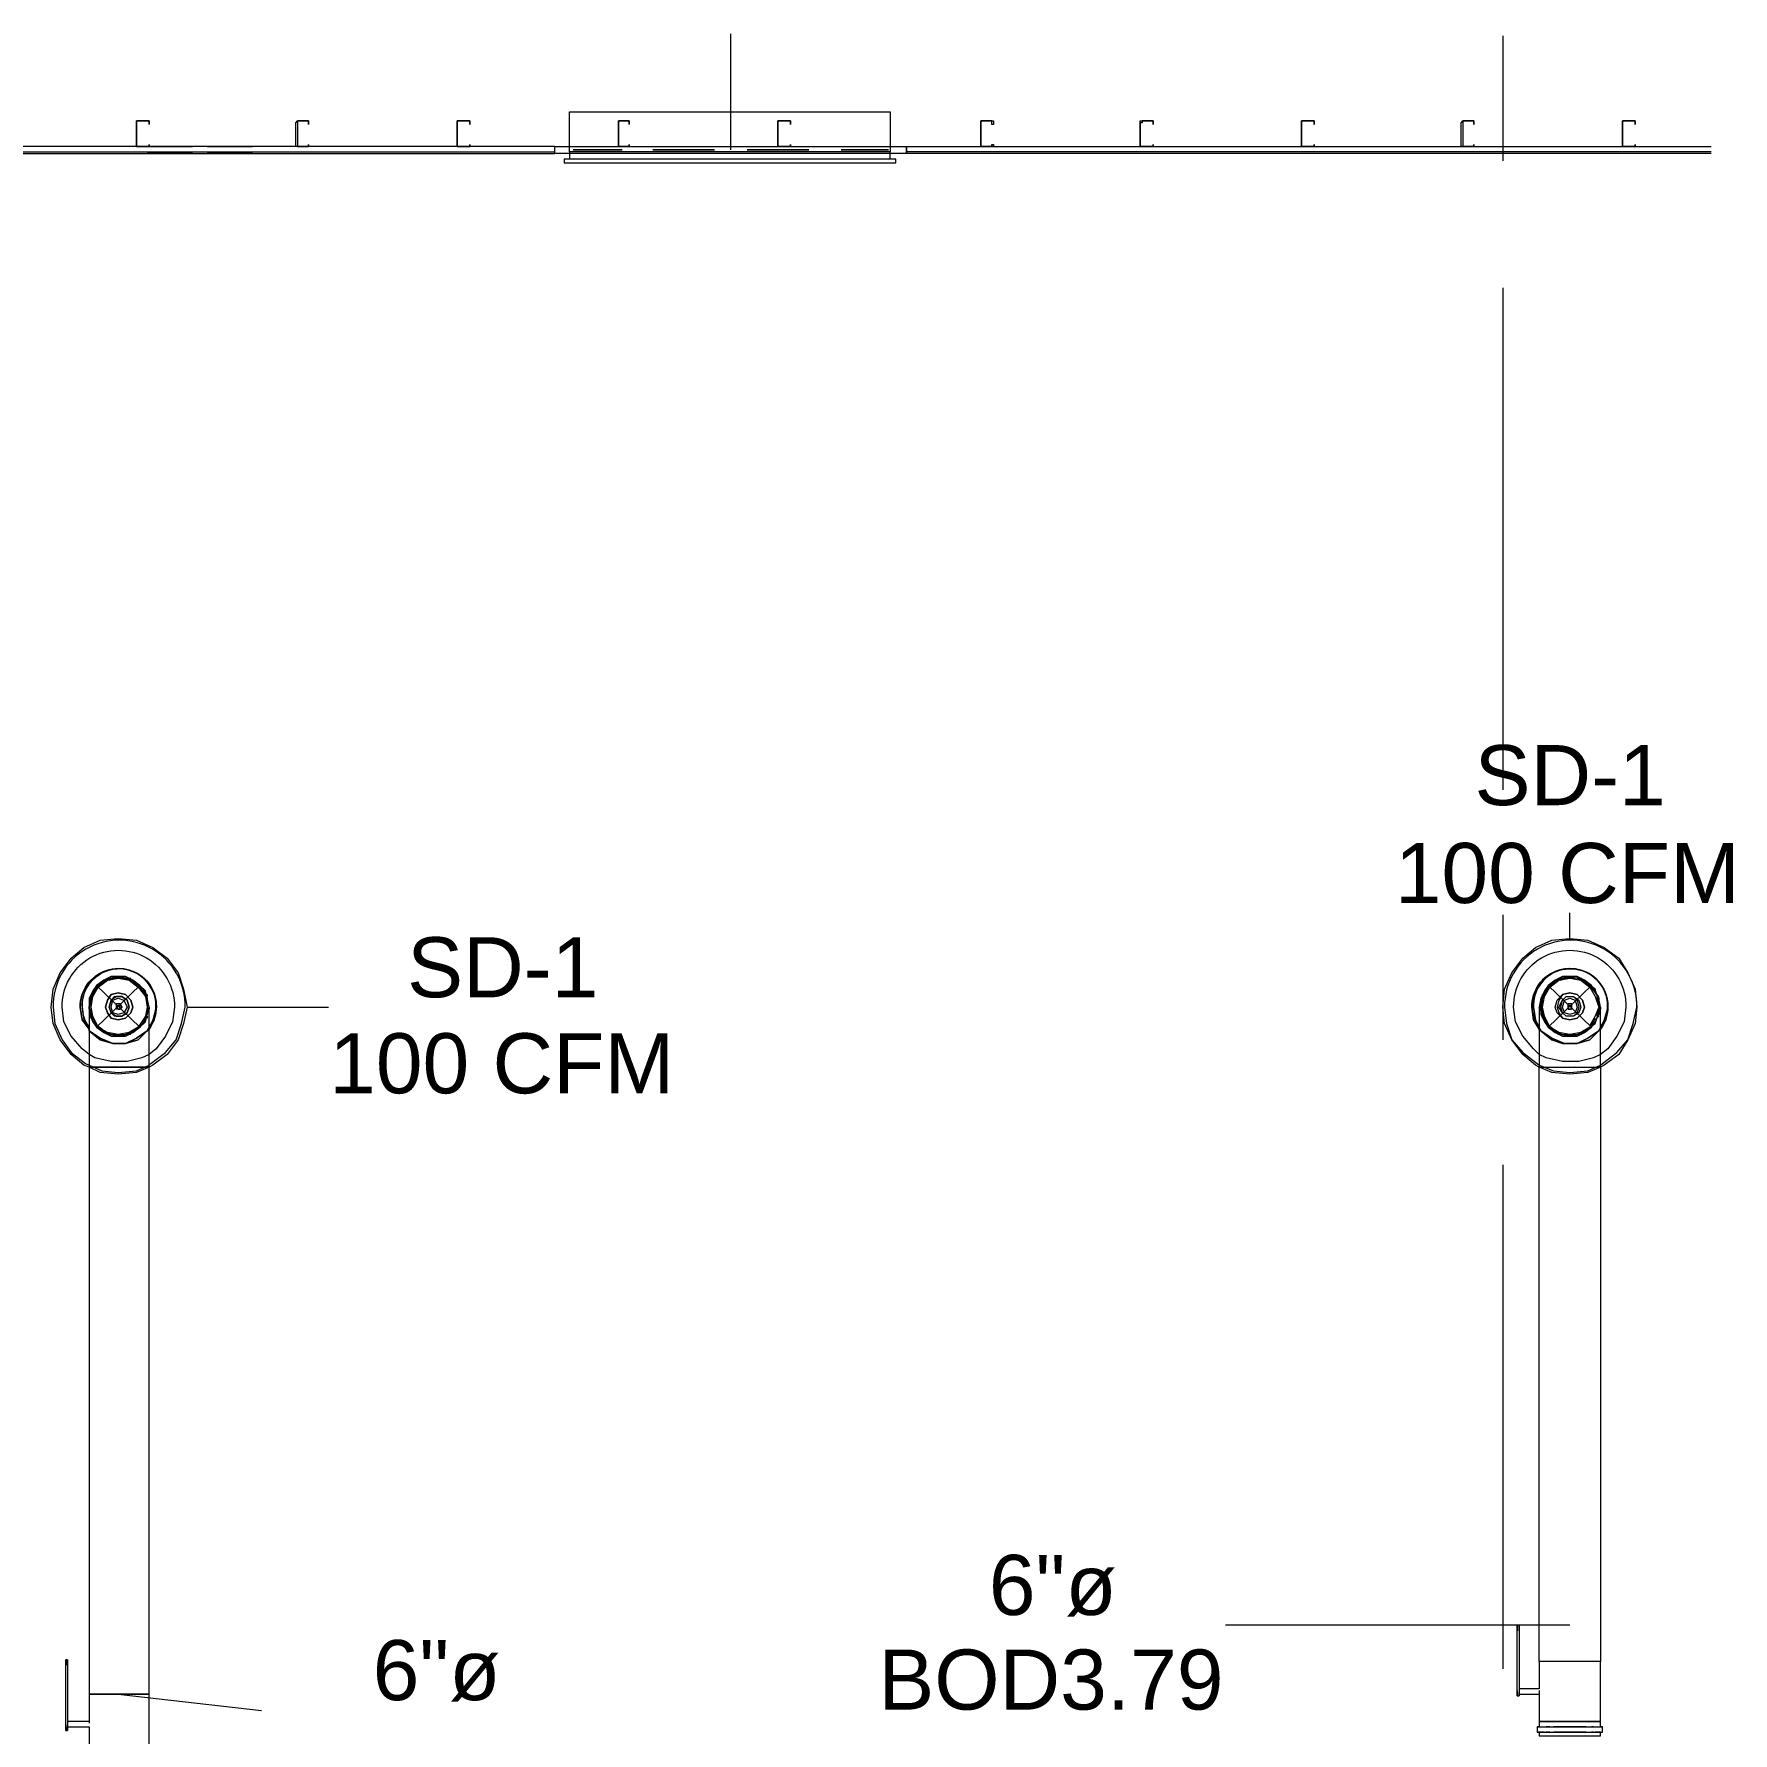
# Model space of a CAD drawing. Header units: metres. Extents: x -2 to 237, y -8 to 52.
# Drawn here: x 52.136 to 56.431, y 17.7 to 21.995 of the extents above; entities that cross this region are included whole.
import ezdxf

# ---------------------------------------------------------------- set-up
doc = ezdxf.new("R2010")
doc.units = ezdxf.units.M
doc.layers.add('HVAC - Ductos', color=5, linetype='Continuous', lineweight=0)
doc.layers.add('PDF4_Text', color=7, linetype='Continuous', lineweight=0)
doc.layers.add('PDF4_Geometry', color=7, linetype='Continuous', lineweight=0, true_color=0xaaaaaa)
doc.styles.add('PDF Helvetica', font='')
doc.styles.get('PDF Helvetica').set_extended_font_data('Helvetica')

msp = doc.modelspace()

# ---------------------------------------------------------------- linework, layer by layer
at = {"layer": 'HVAC - Ductos', "lineweight": 0}
for points in [[(53.8976, 21.7021), (53.8976, 21.9953)], [(54.3145, 21.6792), (54.3008, 21.6792), (54.3008, 21.6975), (53.4898, 21.6975), (53.4898, 21.7983), (54.3008, 21.7983), (54.3008, 21.6975), (53.4898, 21.6975), (53.4898, 21.6792), (53.4761, 21.6792), (53.4761, 21.67), (54.3145, 21.67), (54.3145, 21.6792), (53.4761, 21.6792)], [(53.499, 21.67), (54.2916, 21.67)], [(56.0189, 19.7091), (56.0189, 19.7733)], [(52.4269, 19.535), (52.4223, 19.5579), (52.4177, 19.5762), (52.404, 19.59), (52.3856, 19.6037), (52.3673, 19.6128), (52.349, 19.6128), (52.3307, 19.6128), (52.3124, 19.6037), (52.294, 19.59), (52.2848, 19.5762), (52.2757, 19.5579), (52.2757, 19.535), (52.2757, 19.5304), (52.2757, 19.535), (52.2757, 19.5304), (52.2757, 19.5121), (52.2757, 19.4846), (52.2757, 19.448), (52.2757, 19.4022), (52.2757, 19.3838), (52.262, 19.3884), (52.2299, 19.4159), (52.2024, 19.4526), (52.1841, 19.4938), (52.1795, 19.535), (52.1841, 19.5808), (52.2024, 19.622), (52.2299, 19.6587), (52.262, 19.6862), (52.3032, 19.7045), (52.349, 19.7091), (52.3948, 19.7045), (52.4361, 19.6862), (52.4727, 19.6587), (52.5002, 19.622), (52.5139, 19.5808), (52.5231, 19.535), (52.5139, 19.4938), (52.5002, 19.4526), (52.4727, 19.4159), (52.4361, 19.3884), (52.4269, 19.3838), (52.4269, 19.4296), (52.4269, 19.4662), (52.4269, 19.5029), (52.4269, 19.5258), (52.4269, 19.535), (52.4269, 19.5304), (52.4269, 19.535), (52.4223, 19.5579), (52.4177, 19.5762), (52.404, 19.59), (52.3856, 19.6037), (52.3673, 19.6128), (52.349, 19.6128), (52.3307, 19.6128), (52.3124, 19.6037), (52.294, 19.59), (52.2848, 19.5762), (52.2757, 19.5579), (52.2757, 19.535)], [(56.0968, 19.535), (56.0922, 19.5579), (56.083, 19.5762), (56.0739, 19.59), (56.0556, 19.6037), (56.0372, 19.6128), (56.0189, 19.6128), (56.0006, 19.6128), (55.9822, 19.6037), (55.9639, 19.59), (55.9548, 19.5762), (55.9456, 19.5579), (55.941, 19.535), (55.9456, 19.5304), (55.941, 19.535), (55.941, 19.5304), (55.941, 19.5121), (55.941, 19.4846), (55.941, 19.448), (55.941, 19.4022), (55.941, 19.3838), (55.9318, 19.3884), (55.8998, 19.4159), (55.8723, 19.4526), (55.8539, 19.4938), (55.8493, 19.535), (55.8539, 19.5808), (55.8723, 19.622), (55.8998, 19.6587), (55.9318, 19.6862), (55.9731, 19.7045), (56.0189, 19.7091), (56.0647, 19.7045), (56.106, 19.6862), (56.1426, 19.6587), (56.1655, 19.622), (56.1838, 19.5808), (56.1884, 19.535), (56.1838, 19.4938), (56.1655, 19.4526), (56.1426, 19.4159), (56.106, 19.3884), (56.0968, 19.3838), (56.0968, 19.4296), (56.0968, 19.4662), (56.0968, 19.5029), (56.0968, 19.5258), (56.0968, 19.535), (56.0968, 19.5304), (56.0968, 19.535), (56.0922, 19.5579), (56.083, 19.5762), (56.0739, 19.59), (56.0556, 19.6037), (56.0372, 19.6128), (56.0189, 19.6128), (56.0006, 19.6128), (55.9822, 19.6037), (55.9639, 19.59), (55.9548, 19.5762), (55.9456, 19.5579), (55.941, 19.535)], [(52.3811, 19.6037), (52.404, 19.59), (52.4132, 19.5717), (52.4223, 19.5579), (52.4223, 19.535), (52.4223, 19.5166), (52.4132, 19.4984), (52.404, 19.4846), (52.3856, 19.4754), (52.3673, 19.4662), (52.349, 19.4617), (52.3307, 19.4662), (52.3124, 19.4754), (52.2986, 19.4846), (52.2848, 19.4984), (52.2803, 19.5166), (52.2757, 19.535), (52.2803, 19.5579), (52.2848, 19.5717), (52.2986, 19.59)], [(52.404, 19.59), (52.3856, 19.5991), (52.3673, 19.6083), (52.349, 19.6128), (52.3307, 19.6083), (52.3124, 19.5991), (52.2986, 19.59), (52.317, 19.6037)], [(52.317, 19.6037), (52.3215, 19.6083), (52.3261, 19.6083)], [(52.3261, 19.6037), (52.349, 19.6128), (52.3765, 19.6037)], [(52.3765, 19.6083), (52.3811, 19.6083)], [(55.9685, 19.59), (55.9548, 19.5717), (55.9502, 19.5579), (55.9456, 19.535), (55.9502, 19.5166), (55.9548, 19.4984), (55.9685, 19.4846), (55.9822, 19.4754), (56.0006, 19.4662), (56.0189, 19.4617), (56.0372, 19.4662), (56.0556, 19.4754), (56.0693, 19.4846), (56.0464, 19.4708), (56.0189, 19.4662), (55.9914, 19.4708), (55.9685, 19.4846), (55.9548, 19.5121), (55.9502, 19.535), (55.9548, 19.5625), (55.9685, 19.5854), (55.9914, 19.6037), (56.0189, 19.6083), (56.0464, 19.6037), (56.0693, 19.5854), (56.083, 19.5625), (56.0922, 19.535), (56.0876, 19.5121)], [(56.0189, 19.6128), (56.0006, 19.6083), (55.9822, 19.5991), (55.9685, 19.59), (55.9868, 19.6037)], [(55.9868, 19.6037), (55.9914, 19.6083)], [(55.996, 19.6037), (56.0189, 19.6128), (56.0372, 19.6083), (56.0556, 19.5991), (56.0693, 19.59), (56.083, 19.5717), (56.0922, 19.5579), (56.0922, 19.535), (56.0922, 19.5166), (56.083, 19.4984), (56.0693, 19.4846)], [(56.0189, 19.6083), (56.0464, 19.6037)], [(56.0464, 19.6083), (56.051, 19.6037)], [(56.051, 19.6037), (56.0693, 19.59), (56.0876, 19.5671)], [(52.2803, 19.5075), (52.2803, 19.5121), (52.2757, 19.535), (52.2803, 19.5625)], [(52.2803, 19.5625), (52.2803, 19.5671)], [(52.2848, 19.5671), (52.2986, 19.5854)], [(52.404, 19.5854), (52.4177, 19.5671)], [(52.4177, 19.5671), (52.4223, 19.5671), (52.4223, 19.5625)], [(52.4177, 19.5625), (52.4223, 19.535), (52.4177, 19.5121)], [(55.9502, 19.5075), (55.9502, 19.5121), (55.9456, 19.535), (55.9502, 19.5625)], [(55.9502, 19.5625), (55.9502, 19.5671)], [(55.9548, 19.5671), (55.9639, 19.5854)], [(56.0876, 19.5625), (56.0922, 19.535), (56.083, 19.5121), (56.0693, 19.4892)], [(56.0876, 19.5671), (56.0922, 19.5625)], [(52.2757, 19.5304), (52.2757, 19.5166), (52.2848, 19.4984), (52.294, 19.4846), (52.3124, 19.4708), (52.3307, 19.4617), (52.349, 19.4617), (52.3673, 19.4617), (52.3856, 19.4708), (52.404, 19.4846), (52.4177, 19.4984), (52.4223, 19.5166), (52.4269, 19.5304)], [(52.3811, 19.4662), (52.3765, 19.4662), (52.349, 19.4617), (52.3261, 19.4662), (52.3215, 19.4662), (52.317, 19.4708), (52.2986, 19.4846), (52.2848, 19.5075)], [(52.4223, 19.5121), (52.4223, 19.5075), (52.4177, 19.5075), (52.404, 19.4846), (52.3811, 19.4708)], [(52.5231, 19.535), (52.8805, 19.535)], [(55.9456, 19.5304), (55.9456, 19.5166), (55.9548, 19.4984), (55.9639, 19.4846), (55.9822, 19.4708), (56.0006, 19.4617), (56.0189, 19.4617), (56.0372, 19.4617), (56.0556, 19.4708), (56.0739, 19.4846), (56.083, 19.4984), (56.0922, 19.5166), (56.0968, 19.5304)], [(55.9914, 19.4662), (55.9868, 19.4708), (55.9685, 19.4846), (55.9548, 19.5075)], [(56.083, 19.5075), (56.0693, 19.4846), (56.051, 19.4708), (56.0464, 19.4662), (56.0189, 19.4617), (55.996, 19.4662)], [(56.0922, 19.5121), (56.0876, 19.5075)], [(52.4269, 19.4159), (52.4086, 19.4067), (52.3719, 19.3976), (52.3307, 19.3976), (52.2894, 19.4067), (52.2757, 19.4159)], [(56.0968, 19.4159), (56.0784, 19.4067), (56.0418, 19.3976), (56.0006, 19.3976), (55.9593, 19.4067), (55.941, 19.4159)], [(52.4269, 17.6474), (52.4269, 17.7986), (52.4269, 19.3838), (52.4223, 19.3838), (52.4177, 19.3838), (52.404, 19.3838), (52.3856, 19.3838), (52.3673, 19.3838), (52.349, 19.3838), (52.3307, 19.3838), (52.3124, 19.3838), (52.294, 19.3838), (52.2848, 19.3838), (52.2757, 19.3838), (52.2757, 17.7986), (52.2757, 17.7298), (52.2208, 17.7298)], [(52.2757, 19.3884), (52.3078, 19.3746), (52.349, 19.37), (52.3948, 19.3746), (52.4269, 19.3884)], [(52.4269, 19.3838), (52.3948, 19.37), (52.349, 19.3655), (52.3032, 19.37), (52.2757, 19.3838)], [(52.2757, 19.3838), (52.2848, 19.3838), (52.294, 19.3838), (52.3124, 19.3838), (52.3307, 19.3838), (52.349, 19.3838), (52.3673, 19.3838), (52.3856, 19.3838), (52.404, 19.3838), (52.4177, 19.3838), (52.4223, 19.3838), (52.4269, 19.3838)], [(55.8906, 17.8077), (55.8906, 17.8032), (55.8906, 17.7986), (55.941, 17.7986), (55.941, 17.7298), (55.9456, 17.7298), (55.9548, 17.7298), (55.9639, 17.7298), (55.9822, 17.7298), (56.0006, 17.7298), (56.0189, 17.7298), (56.0372, 17.7298), (56.0556, 17.7298), (56.0739, 17.7298), (56.083, 17.7298), (56.0922, 17.7298), (56.0968, 17.7298), (56.0968, 17.881), (56.0922, 17.881), (56.083, 17.881), (56.0739, 17.881), (56.0556, 17.881), (56.0372, 17.881), (56.0189, 17.881), (56.0006, 17.881), (55.9822, 17.881), (55.9639, 17.881), (55.9548, 17.881), (55.9456, 17.881), (55.941, 17.881), (55.941, 19.3838), (55.9456, 19.3838), (55.9548, 19.3838), (55.9639, 19.3838), (55.9822, 19.3838), (56.0006, 19.3838), (56.0189, 19.3838), (56.0372, 19.3838), (56.0556, 19.3838), (56.0739, 19.3838), (56.083, 19.3838), (56.0922, 19.3838), (56.0968, 19.3838), (56.0968, 17.881), (56.0922, 17.881), (56.083, 17.881), (56.0739, 17.881), (56.0556, 17.881), (56.0372, 17.881), (56.0189, 17.881), (56.0006, 17.881), (55.9822, 17.881), (55.9639, 17.881), (55.9548, 17.881), (55.9456, 17.881), (55.941, 17.881), (55.941, 17.8123), (55.8906, 17.8123)], [(55.941, 19.3884), (55.9776, 19.3746), (56.0189, 19.37), (56.0647, 19.3746), (56.0968, 19.3884)], [(56.0968, 19.3838), (56.0647, 19.37), (56.0189, 19.3655), (55.9731, 19.37), (55.941, 19.3838)], [(55.941, 19.3838), (55.9456, 19.3838), (55.9548, 19.3838), (55.9639, 19.3838), (55.9822, 19.3838), (56.0006, 19.3838), (56.0189, 19.3838), (56.0372, 19.3838), (56.0556, 19.3838), (56.0739, 19.3838), (56.083, 19.3838), (56.0922, 19.3838), (56.0968, 19.3838)], [(56.0189, 17.9726), (55.1484, 17.9726)], [(55.886, 17.9726), (55.886, 17.968), (55.886, 17.9726)], [(55.8906, 17.9726), (55.886, 17.9726)], [(55.886, 17.8077), (55.886, 17.8032), (55.886, 17.7986), (55.886, 17.794), (55.886, 17.7986), (55.886, 17.8032), (55.886, 17.8077), (55.886, 17.9589)], [(55.8906, 17.9726), (55.8906, 17.968), (55.8906, 17.9726)], [(55.8906, 17.9589), (55.8906, 17.8077), (55.8906, 17.8032), (55.8906, 17.7986), (55.8906, 17.794), (55.8906, 17.7986), (55.8906, 17.8032)], [(52.2208, 17.8856), (52.2162, 17.8856)], [(52.2162, 17.7207), (52.2162, 17.7161), (52.2162, 17.7115), (52.2162, 17.7069), (52.2162, 17.7115), (52.2162, 17.7161), (52.2162, 17.7207), (52.2162, 17.8718)], [(52.2208, 17.8718), (52.2208, 17.7207), (52.2208, 17.7161), (52.2208, 17.7115), (52.2208, 17.7069), (52.2208, 17.7115), (52.2208, 17.7161)], [(52.349, 17.7986), (52.711, 17.7573)], [(55.886, 17.794), (55.8906, 17.794)], [(55.941, 17.8077), (55.941, 17.8032), (55.941, 17.7986)], [(52.2162, 17.7069), (52.2162, 17.7115), (52.2162, 17.7069)], [(52.2162, 17.7069), (52.2208, 17.7069)], [(52.2208, 17.7207), (52.2208, 17.7161), (52.2757, 17.7161), (52.2757, 17.6474)], [(52.2208, 17.7069), (52.2208, 17.7115), (52.2208, 17.7069)], [(52.2757, 17.7298), (52.2757, 17.7252)], [(55.9364, 17.7161), (55.9364, 17.7023)], [(55.941, 17.7023), (55.9364, 17.7023), (55.941, 17.7023), (55.9456, 17.7023), (55.9593, 17.7023), (55.9776, 17.7023), (55.996, 17.7023), (56.0189, 17.7023), (56.0418, 17.7023), (56.0602, 17.7023), (56.0784, 17.7023), (56.0922, 17.7023), (56.0968, 17.7023), (56.1014, 17.7023), (56.1014, 17.7161), (56.0968, 17.7161)], [(55.941, 17.7161), (55.9364, 17.7161), (55.941, 17.7161), (55.9456, 17.7161), (55.9593, 17.7161), (55.9776, 17.7161), (55.996, 17.7161), (56.0189, 17.7161), (56.0418, 17.7161), (56.0602, 17.7161), (56.0784, 17.7161), (56.0922, 17.7161), (56.0968, 17.7161), (56.1014, 17.7161)], [(56.083, 17.7161), (56.0922, 17.7161), (56.0968, 17.7161), (56.0968, 17.7298), (56.0922, 17.7298), (56.083, 17.7298), (56.0739, 17.7298), (56.0556, 17.7298), (56.0372, 17.7298), (56.0189, 17.7298), (56.0006, 17.7298), (55.9822, 17.7298), (55.9639, 17.7298), (55.9548, 17.7298), (55.9456, 17.7298), (55.941, 17.7298), (55.941, 17.7161), (55.9456, 17.7161), (55.9548, 17.7161)], [(55.9548, 17.7023), (55.9456, 17.7023), (55.941, 17.7023), (55.941, 17.6931), (55.9456, 17.6931), (55.9548, 17.6931), (55.9639, 17.6931), (55.9822, 17.6931), (56.0006, 17.6931), (56.0189, 17.6931), (56.0372, 17.6931), (56.0556, 17.6931), (56.0739, 17.6931), (56.083, 17.6931), (56.0922, 17.6931), (56.0968, 17.6931), (56.0968, 17.7023), (56.0922, 17.7023), (56.083, 17.7023)], [(55.9685, 17.7161), (55.9639, 17.7161), (55.9593, 17.7161)], [(55.9685, 17.7023), (55.9639, 17.7023), (55.9593, 17.7023)], [(56.0602, 17.7161), (56.0556, 17.7161), (56.0372, 17.7161), (56.0189, 17.7161), (56.0006, 17.7161), (55.9822, 17.7161), (55.9776, 17.7161)], [(56.0602, 17.7023), (56.0556, 17.7023), (56.0372, 17.7023), (56.0189, 17.7023), (56.0006, 17.7023), (55.9822, 17.7023), (55.9776, 17.7023)], [(56.0784, 17.7161), (56.0739, 17.7161)], [(56.0784, 17.7023), (56.0739, 17.7023)], [(56.0968, 17.7023), (56.1014, 17.7023)]]:
    msp.add_lwpolyline(points, dxfattribs=at)
for points in [[(53.499, 21.7021), (53.6227, 21.7021)], [(53.7006, 21.7021), (53.8564, 21.7021)], [(53.9388, 21.7021), (54.0946, 21.7021)], [(54.1771, 21.7021), (54.2962, 21.7021)], [(52.4177, 19.5121), (52.3994, 19.4846), (52.3765, 19.4708), (52.349, 19.4662), (52.3215, 19.4708), (52.2986, 19.4846), (52.2848, 19.5121), (52.2803, 19.535), (52.2848, 19.5625), (52.2986, 19.5854), (52.3215, 19.6037), (52.349, 19.6083), (52.3765, 19.6037), (52.3994, 19.5854), (52.4177, 19.5625), (52.4223, 19.535)], [(52.3215, 19.5533), (52.317, 19.535), (52.3215, 19.5533), (52.3307, 19.5671), (52.349, 19.5717), (52.3673, 19.5671), (52.3811, 19.5533), (52.3856, 19.535), (52.3811, 19.5533), (52.3673, 19.5671), (52.349, 19.5717), (52.3307, 19.5671)], [(52.3307, 19.5533), (52.3261, 19.535), (52.3307, 19.5533), (52.3398, 19.5625), (52.3582, 19.5625), (52.3719, 19.5533), (52.3765, 19.535), (52.3719, 19.5533), (52.3582, 19.5625), (52.3444, 19.5625)], [(52.3628, 19.5212), (52.349, 19.5166), (52.3352, 19.5212), (52.3307, 19.535), (52.3352, 19.5533), (52.349, 19.5579), (52.3628, 19.5533), (52.3719, 19.535)], [(56.051, 19.5212), (56.0556, 19.535), (56.051, 19.5212), (56.0372, 19.5075), (56.0189, 19.5029), (56.0006, 19.5075), (55.9868, 19.5212), (55.9822, 19.535), (55.9868, 19.5533), (56.0006, 19.5671), (56.0189, 19.5717), (56.0372, 19.5671), (56.051, 19.5533), (56.0556, 19.535), (56.051, 19.5533), (56.0372, 19.5671), (56.0189, 19.5717), (56.0006, 19.5671), (55.9914, 19.5533), (55.9868, 19.535), (55.9914, 19.5212), (56.0006, 19.5075), (56.0189, 19.5029), (56.0372, 19.5075)], [(56.0418, 19.5212), (56.028, 19.5121), (56.0098, 19.5121), (56.0006, 19.5212), (55.9914, 19.535), (56.0006, 19.5533), (56.0098, 19.5625), (56.028, 19.5625), (56.0418, 19.5533), (56.0464, 19.535)], [(56.0372, 19.5212), (56.028, 19.5121), (56.0098, 19.5121), (56.0006, 19.5212), (55.996, 19.535), (56.0006, 19.5533), (56.0098, 19.5625), (56.028, 19.5625), (56.0372, 19.5533), (56.0418, 19.535)], [(56.0326, 19.5212), (56.0189, 19.5166), (56.0052, 19.5212), (56.0006, 19.535), (56.0052, 19.5533), (56.0189, 19.5579), (56.0326, 19.5533), (56.0372, 19.535)], [(52.2528, 19.535), (52.2574, 19.5029), (52.2757, 19.48), (52.2574, 19.5029)], [(52.3811, 19.5212), (52.3856, 19.535), (52.3811, 19.5212), (52.3673, 19.5075), (52.349, 19.5029), (52.3307, 19.5075), (52.3215, 19.5212), (52.317, 19.535), (52.3215, 19.5212), (52.3307, 19.5075), (52.349, 19.5029), (52.3673, 19.5075)], [(52.3719, 19.5212), (52.3765, 19.535), (52.3719, 19.5212), (52.3582, 19.5121), (52.3398, 19.5121), (52.3307, 19.5212), (52.3261, 19.535), (52.3307, 19.5212), (52.3444, 19.5121), (52.3582, 19.5121)], [(52.3536, 19.5396), (52.349, 19.5396), (52.3444, 19.535), (52.3444, 19.5442), (52.3536, 19.5442), (52.3582, 19.535), (52.3536, 19.5304), (52.3444, 19.5304), (52.3444, 19.535), (52.349, 19.5304), (52.3536, 19.5304), (52.3536, 19.535)], [(55.9227, 19.535), (55.9273, 19.5029), (55.941, 19.48), (55.9273, 19.5029)], [(56.0143, 19.5396), (56.0143, 19.535), (56.0143, 19.5442), (56.0235, 19.5442), (56.0235, 19.535), (56.0235, 19.5396)], [(56.0235, 19.5304), (56.0235, 19.535), (56.0235, 19.5304), (56.0143, 19.5304), (56.0143, 19.535), (56.0143, 19.5304)], [(52.4269, 19.4846), (52.4223, 19.4754), (52.3948, 19.4571), (52.3673, 19.4434), (52.3352, 19.4434), (52.3032, 19.4571), (52.2757, 19.4754), (52.3032, 19.4526), (52.3352, 19.4434), (52.3673, 19.4434), (52.3994, 19.4526), (52.4223, 19.4754), (52.4269, 19.48), (52.4223, 19.4754)], [(52.2757, 19.4754), (52.3032, 19.4571), (52.3352, 19.4434), (52.3673, 19.4434), (52.3948, 19.4571), (52.4223, 19.4754), (52.3994, 19.4526), (52.3673, 19.4434), (52.3352, 19.4434), (52.3032, 19.4526), (52.2757, 19.4754), (52.2757, 19.48), (52.2757, 19.4754), (52.2757, 19.4846)], [(55.9456, 19.4754), (55.9731, 19.4571), (56.0052, 19.4434), (56.0372, 19.4434), (56.0647, 19.4571), (56.0922, 19.4754), (56.0693, 19.4526), (56.0372, 19.4434), (56.0006, 19.4434), (55.9731, 19.4526), (55.9456, 19.4754), (55.941, 19.48), (55.9456, 19.4754), (55.941, 19.4846)], [(56.0968, 19.4846), (56.0922, 19.4754), (56.0647, 19.4571), (56.0372, 19.4434), (56.0052, 19.4434), (55.9731, 19.4571), (55.9456, 19.4754), (55.9731, 19.4526), (56.0006, 19.4434), (56.0372, 19.4434), (56.0693, 19.4526), (56.0922, 19.4754), (56.0968, 19.48), (56.0922, 19.4754)], [(55.886, 17.9589), (55.886, 17.9634), (55.886, 17.968), (55.886, 17.9726), (55.886, 17.968), (55.886, 17.9634)], [(55.8906, 17.9589), (55.8906, 17.9634), (55.8906, 17.968), (55.8906, 17.9726), (55.8906, 17.968), (55.8906, 17.9634)], [(52.2162, 17.8718), (52.2162, 17.8764), (52.2162, 17.881), (52.2162, 17.8856), (52.2162, 17.881), (52.2162, 17.8764)], [(52.2208, 17.8718), (52.2208, 17.8764), (52.2208, 17.881), (52.2208, 17.8856), (52.2208, 17.881), (52.2208, 17.8764)], [(52.2757, 17.7986), (52.2848, 17.7986), (52.294, 17.7986), (52.3124, 17.7986), (52.3307, 17.7986), (52.349, 17.7986), (52.3673, 17.7986), (52.3856, 17.7986), (52.404, 17.7986), (52.4177, 17.7986), (52.4223, 17.7986), (52.4269, 17.7986), (52.4223, 17.7986), (52.4177, 17.7986), (52.404, 17.7986), (52.3856, 17.7986), (52.3673, 17.7986), (52.349, 17.7986), (52.3307, 17.7986), (52.3124, 17.7986), (52.294, 17.7986), (52.2848, 17.7986)]]:
    msp.add_lwpolyline(points, close=True, dxfattribs=at)
for points in [[(52.4269, 19.3884), (52.4315, 19.393), (52.4681, 19.4204), (52.4957, 19.4526), (52.5093, 19.4938), (52.5185, 19.535, 1.013803), (52.1841, 19.535), (52.1886, 19.4938), (52.207, 19.4526), (52.2299, 19.4204), (52.2665, 19.393), (52.2757, 19.3884)], [(52.2757, 19.4159), (52.2574, 19.4296), (52.2299, 19.4617), (52.2116, 19.4984), (52.207, 19.535, -1.013336), (52.4911, 19.535), (52.4865, 19.4984), (52.4681, 19.4617), (52.4452, 19.4296), (52.4269, 19.4159)], [(56.0968, 19.3884), (56.1014, 19.393), (56.138, 19.4204), (56.1655, 19.4526), (56.1793, 19.4938), (56.1884, 19.535, 1.013803), (55.8539, 19.535), (55.8585, 19.4938), (55.8723, 19.4526), (55.8998, 19.4204), (55.9364, 19.393), (55.941, 19.3884)], [(55.941, 19.4159), (55.9273, 19.4296), (55.8998, 19.4617), (55.8814, 19.4984), (55.8769, 19.535, -1.013316), (56.1609, 19.535), (56.1563, 19.4984), (56.138, 19.4617), (56.1151, 19.4296), (56.0968, 19.4159)]]:
    msp.add_lwpolyline(points, format="xyb", dxfattribs=at)
for points in [[(52.4452, 19.535, 1.01032), (52.2528, 19.535, -1.389593), (52.4269, 19.48), (52.4406, 19.5029), (52.4452, 19.535), (52.4361, 19.5029), (52.4269, 19.4846, 1.403689), (52.2574, 19.535), (52.262, 19.5029), (52.2757, 19.4846, -1.403689)], [(56.1151, 19.535, 1.018255), (55.9227, 19.535, -1.389593), (56.0968, 19.48), (56.1105, 19.5029), (56.1151, 19.535), (56.106, 19.5029), (56.0968, 19.4846, 1.403689), (55.9273, 19.535), (55.9318, 19.5029), (55.941, 19.4846, -1.365402)]]:
    msp.add_lwpolyline(points, format="xyb", close=True, dxfattribs=at)
at = {"layer": 'PDF4_Geometry', "lineweight": 0}
for points in [[(55.8493, 21.9907), (55.8493, 21.6746)], [(51.2632, 21.6975), (53.4532, 21.6975)], [(56.3762, 21.693), (54.342, 21.693), (54.342, 21.7112), (56.3762, 21.7112)], [(56.3763, 21.6975), (54.342, 21.6975)], [(55.8493, 21.3539), (55.8493, 20.0848)], [(55.8493, 19.7687), (55.8493, 19.4526)], [(55.8493, 19.1364), (55.8493, 17.8627)]]:
    msp.add_lwpolyline(points, dxfattribs=at)
for points in [[(52.3948, 21.7112), (52.3948, 21.7709), (52.3948, 21.7754), (52.4269, 21.7754), (52.4269, 21.7663), (52.4269, 21.7754), (52.3948, 21.7754), (52.3948, 21.7709), (52.3948, 21.7112), (52.4269, 21.7112)], [(52.8026, 21.7112), (52.798, 21.7112), (52.798, 21.7709), (52.8026, 21.7754), (52.8301, 21.7754), (52.8301, 21.7663), (52.8301, 21.7754), (52.8026, 21.7754), (52.8026, 21.7709), (52.8026, 21.7112), (52.8301, 21.7112)], [(53.2058, 21.7112), (53.2058, 21.7709), (53.2058, 21.7754), (53.2378, 21.7754), (53.2378, 21.7663), (53.2378, 21.7754), (53.2058, 21.7754), (53.2058, 21.7709), (53.2058, 21.7112), (53.2378, 21.7112)], [(53.6135, 21.7112), (53.6135, 21.7709), (53.6135, 21.7754), (53.641, 21.7754), (53.641, 21.7663), (53.641, 21.7754), (53.6135, 21.7754), (53.6135, 21.7709), (53.6135, 21.7112), (53.641, 21.7112)], [(54.0213, 21.7112), (54.0167, 21.7112), (54.0167, 21.7709), (54.0167, 21.7754), (54.0213, 21.7754), (54.0488, 21.7754), (54.0488, 21.7663), (54.0488, 21.7754), (54.0213, 21.7754), (54.0167, 21.7754), (54.0167, 21.7709), (54.0167, 21.7112), (54.0213, 21.7112), (54.0488, 21.7112)], [(54.5299, 21.7112), (54.5299, 21.7709), (54.5299, 21.7754), (54.5619, 21.7754), (54.5619, 21.7663), (54.5574, 21.7663), (54.5574, 21.7754), (54.5299, 21.7754), (54.5299, 21.7709), (54.5299, 21.7112), (54.5574, 21.7112), (54.5574, 21.7158), (54.5619, 21.7158), (54.5619, 21.7112)], [(54.9376, 21.7112), (54.933, 21.7112), (54.933, 21.7709), (54.933, 21.7754), (54.9376, 21.7754), (54.9651, 21.7754), (54.9651, 21.7663), (54.9651, 21.7754), (54.9376, 21.7754), (54.9376, 21.7709), (54.933, 21.7709), (54.933, 21.7112), (54.9376, 21.7112), (54.9651, 21.7112)], [(55.3408, 21.7112), (55.3408, 21.7709), (55.3408, 21.7754), (55.3729, 21.7754), (55.3729, 21.7663), (55.3729, 21.7754), (55.3408, 21.7754), (55.3408, 21.7709), (55.3408, 21.7112), (55.3729, 21.7112)], [(55.7486, 21.7112), (55.744, 21.7112), (55.744, 21.7709), (55.7486, 21.7754), (55.7761, 21.7754), (55.7761, 21.7663), (55.7761, 21.7754), (55.7486, 21.7754), (55.7486, 21.7709), (55.7486, 21.7112), (55.7761, 21.7112)], [(56.1518, 21.7112), (56.1518, 21.7709), (56.1518, 21.7754), (56.1838, 21.7754), (56.1838, 21.7663), (56.1838, 21.7754), (56.1518, 21.7754), (56.1518, 21.7709), (56.1518, 21.7112), (56.1838, 21.7112)], [(53.4532, 21.7112), (51.2632, 21.7112), (51.2632, 21.693), (53.4532, 21.693)], [(52.4223, 21.693), (52.4269, 21.693), (52.4361, 21.693), (52.4498, 21.693), (52.4635, 21.693), (52.4819, 21.693), (52.4957, 21.693), (52.5093, 21.693), (52.5231, 21.693), (52.5323, 21.693), (52.5369, 21.693), (52.5323, 21.693), (52.5231, 21.693), (52.5093, 21.693), (52.4957, 21.693), (52.4819, 21.693), (52.4635, 21.693), (52.4498, 21.693), (52.4361, 21.693), (52.4269, 21.693)], [(52.4269, 21.7158), (52.4269, 21.7112)], [(52.4269, 21.7112), (52.4361, 21.7112), (52.4498, 21.7112), (52.4635, 21.7112), (52.4819, 21.7112), (52.4957, 21.7112), (52.5093, 21.7112), (52.5231, 21.7112), (52.5323, 21.7112), (52.5369, 21.7112), (52.5323, 21.7112), (52.5231, 21.7112), (52.5093, 21.7112), (52.4957, 21.7112), (52.4819, 21.7112), (52.4635, 21.7112), (52.4498, 21.7112), (52.4361, 21.7112)], [(52.5735, 21.7112), (52.5781, 21.7112), (52.5873, 21.7112), (52.601, 21.7112), (52.6147, 21.7112), (52.6285, 21.7112), (52.6468, 21.7112), (52.6605, 21.7112), (52.6743, 21.7112), (52.6835, 21.7112), (52.6881, 21.7112), (52.6835, 21.7112), (52.6743, 21.7112), (52.6605, 21.7112), (52.6468, 21.7112), (52.6285, 21.7112), (52.6147, 21.7112), (52.601, 21.7112), (52.5873, 21.7112), (52.5781, 21.7112)], [(52.5735, 21.693), (52.5781, 21.693), (52.5873, 21.693), (52.601, 21.693), (52.6147, 21.693), (52.6285, 21.693), (52.6468, 21.693), (52.6605, 21.693), (52.6743, 21.693), (52.6835, 21.693), (52.6881, 21.693), (52.6835, 21.693), (52.6743, 21.693), (52.6605, 21.693), (52.6468, 21.693), (52.6285, 21.693), (52.6147, 21.693), (52.601, 21.693), (52.5873, 21.693), (52.5781, 21.693)], [(52.8301, 21.7158), (52.8301, 21.7112)], [(53.2378, 21.7158), (53.2378, 21.7112)], [(53.4532, 21.693), (53.4532, 21.7112), (54.342, 21.7112), (54.342, 21.693)], [(53.641, 21.7158), (53.641, 21.7112)], [(54.0488, 21.7158), (54.0488, 21.7112)], [(54.9651, 21.7158), (54.9651, 21.7112)], [(55.3729, 21.7158), (55.3729, 21.7112)], [(55.7761, 21.7158), (55.7761, 21.7112)], [(56.1838, 21.7158), (56.1838, 21.7112)]]:
    msp.add_lwpolyline(points, close=True, dxfattribs=at)
at = {"layer": 'PDF4_Geometry', "color": 8, "lineweight": 0, "true_color": 0x808080}
for points in [[(52.4132, 19.5808), (52.3719, 19.6083), (52.3261, 19.6083), (52.2894, 19.5808), (52.2757, 19.535), (52.2894, 19.4938), (52.3261, 19.4662), (52.3719, 19.4662), (52.4132, 19.4938), (52.4269, 19.535)], [(56.083, 19.5808), (56.0418, 19.6083), (55.996, 19.6083), (55.9593, 19.5808), (55.941, 19.535), (55.9593, 19.4938), (55.996, 19.4662), (56.0418, 19.4662), (56.083, 19.4938), (56.0968, 19.535)]]:
    msp.add_lwpolyline(points, close=True, dxfattribs=at)
for points in [[(52.294, 19.59), (52.404, 19.4846)], [(52.404, 19.59), (52.294, 19.4846)], [(55.9639, 19.59), (56.0739, 19.4846)], [(56.0739, 19.59), (55.9639, 19.4846)]]:
    msp.add_lwpolyline(points, dxfattribs=at)

# ---------------------------------------------------------------- texts
at = {"layer": 'PDF4_Text', "lineweight": 0, "char_height": 0.1519, "attachment_point": 4, "style": 'PDF Helvetica'}
for s, insert in [('SD-1', (55.778, 20.1207)), ('100 CFM', (55.5764, 19.8733)), ('SD-1', (53.0793, 19.635)), ('100 CFM', (52.8823, 19.3922)), ('6"ø', (54.5501, 18.0726)), ('6"ø', (52.9923, 17.8573)), ('BOD3.79', (54.2706, 17.8344))]:
    msp.add_mtext(s, dxfattribs=dict(at, insert=insert))

doc.saveas('drawing.dxf')
